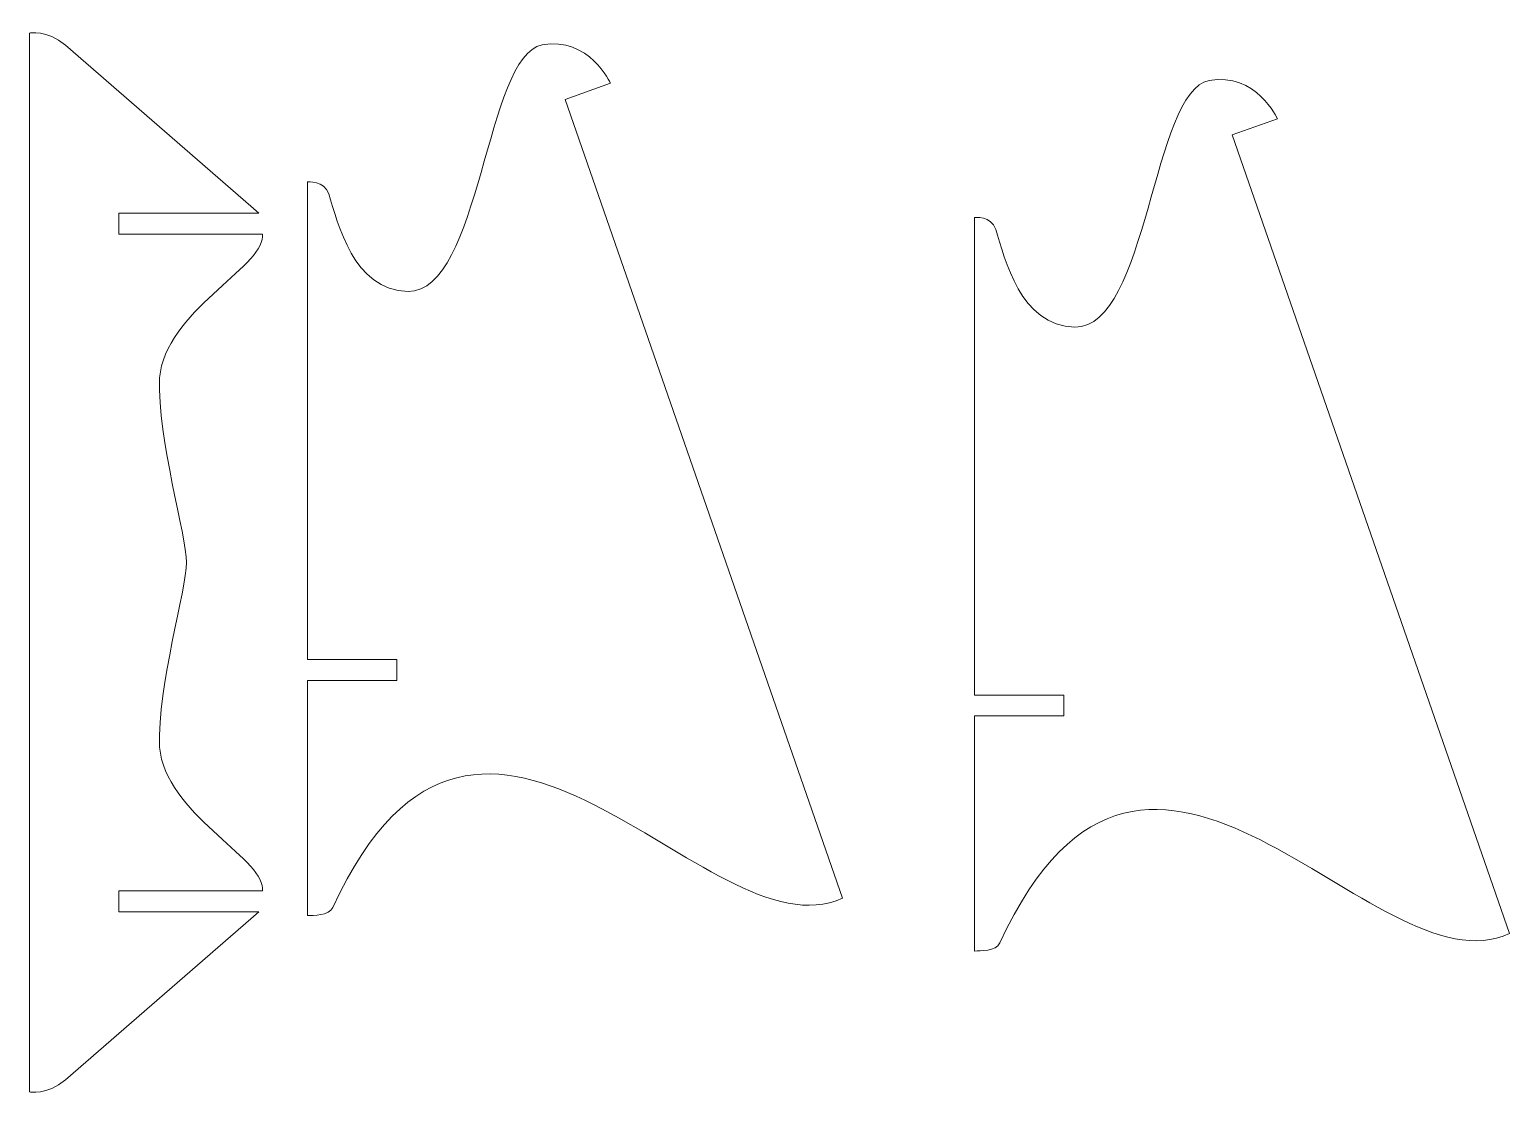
# Model space of a CAD drawing. Header units: inches. Extents: x 9 to 403, y 8 to 292.
import ezdxf

# ---------------------------------------------------------------- set-up
doc = ezdxf.new("R2010")
doc.units = ezdxf.units.IN
doc.header["$MEASUREMENT"] = 0
doc.layers.add('Layer 1', color=7, linetype='Continuous')

msp = doc.modelspace()

# ---------------------------------------------------------------- linework, layer by layer
at = {"layer": 'Layer 1', "lineweight": 0}
msp.add_lwpolyline([(260.14, 142.6), (260.14, 142.6)], dxfattribs=at)
for points, knots in [([(8.57, 9.05), (8.57, 9.05), (13.12, 8.13), (18.14, 12.25), (18.14, 12.25), (67.46, 55.12), (67.46, 55.12), (67.46, 55.12), (69.65, 57.03), (69.65, 57.03), (69.65, 57.03), (32.35, 57.03), (32.35, 57.03), (32.35, 57.03), (32.35, 62.57), (32.35, 62.57), (32.35, 62.57), (70.6, 62.57), (70.6, 62.57), (70.62, 62.84), (70.59, 63), (70.58, 63.27), (70.58, 63.27), (70.58, 63.28), (70.58, 63.28), (70.48, 71.44), (44.75, 83.26), (43.17, 100.88), (42.59, 117.21), (50.43, 143.01), (50.33, 150), (50.43, 156.99), (42.59, 182.79), (43.17, 199.12), (44.75, 216.74), (70.48, 228.56), (70.58, 236.73), (70.58, 236.73), (70.58, 236.73), (70.58, 236.73), (70.59, 237), (70.62, 237.16), (70.6, 237.43), (70.6, 237.43), (32.35, 237.43), (32.35, 237.43), (32.35, 237.43), (32.35, 242.97), (32.35, 242.97), (32.35, 242.97), (69.65, 242.97), (69.65, 242.97), (69.65, 242.97), (67.46, 244.88), (67.46, 244.88), (67.46, 244.88), (18.14, 287.75), (18.14, 287.75), (13.12, 291.87), (8.57, 290.95), (8.57, 290.95), (8.57, 290.95), (8.57, 9.05), (8.57, 9.05)], [0, 0, 0, 0, 1, 1, 1, 2, 2, 2, 3, 3, 3, 4, 4, 4, 5, 5, 5, 6, 6, 6, 7, 7, 7, 8, 8, 8, 9, 9, 9, 10, 10, 10, 11, 11, 11, 12, 12, 12, 13, 13, 13, 14, 14, 14, 15, 15, 15, 16, 16, 16, 17, 17, 17, 18, 18, 18, 19, 19, 19, 20, 20, 20, 21, 21, 21, 21]), ([(82.54, 56.02), (84.11, 56.1), (88.27, 55.87), (89.33, 58.18), (129.16, 144.67), (189.22, 43.95), (225, 60.67), (225, 60.67), (225, 60.67), (225, 60.67), (225, 60.67), (151.2, 273.27), (151.2, 273.27), (151.2, 273.27), (163.26, 277.57), (163.26, 277.57), (163.26, 277.57), (157.55, 290.07), (145.05, 287.78), (129.98, 285.03), (128.64, 221.88), (109.33, 222.15), (94.7, 222.36), (90.7, 240.46), (88.23, 248.11), (87.04, 251.82), (82.54, 251.33), (82.54, 251.33), (82.54, 251.33), (82.54, 124.16), (82.54, 124.16), (82.54, 124.16), (106.33, 124.16), (106.33, 124.16), (106.33, 124.16), (106.33, 118.6), (106.33, 118.6), (106.33, 118.6), (82.54, 118.6), (82.54, 118.6), (82.54, 118.6), (82.54, 56.02), (82.54, 56.02)], [0, 0, 0, 0, 1, 1, 1, 2, 2, 2, 3, 3, 3, 4, 4, 4, 5, 5, 5, 6, 6, 6, 7, 7, 7, 8, 8, 8, 9, 9, 9, 10, 10, 10, 11, 11, 11, 12, 12, 12, 13, 13, 13, 14, 14, 14, 14]), ([(260.14, 46.56), (261.71, 46.64), (265.87, 46.41), (266.93, 48.72), (306.75, 135.21), (366.82, 34.49), (402.6, 51.21), (402.6, 51.21), (402.6, 51.21), (402.6, 51.21), (402.6, 51.21), (328.8, 263.81), (328.8, 263.81), (328.8, 263.81), (340.86, 268.1), (340.86, 268.1), (340.86, 268.1), (335.15, 280.6), (322.65, 278.32), (307.57, 275.56), (306.24, 212.41), (286.93, 212.69), (272.3, 212.89), (268.3, 230.99), (265.83, 238.65), (264.64, 242.35), (260.14, 241.87), (260.14, 241.87), (260.14, 241.87), (260.14, 114.7), (260.14, 114.7), (260.14, 114.7), (283.93, 114.7), (283.93, 114.7), (283.93, 114.7), (283.93, 109.14), (283.93, 109.14), (283.93, 109.14), (260.14, 109.14), (260.14, 109.14), (260.14, 109.14), (260.14, 46.56), (260.14, 46.56)], [0, 0, 0, 0, 1, 1, 1, 2, 2, 2, 3, 3, 3, 4, 4, 4, 5, 5, 5, 6, 6, 6, 7, 7, 7, 8, 8, 8, 9, 9, 9, 10, 10, 10, 11, 11, 11, 12, 12, 12, 13, 13, 13, 14, 14, 14, 14])]:
    msp.add_open_spline(points, degree=3, knots=knots, dxfattribs=at)

doc.saveas('drawing.dxf')
